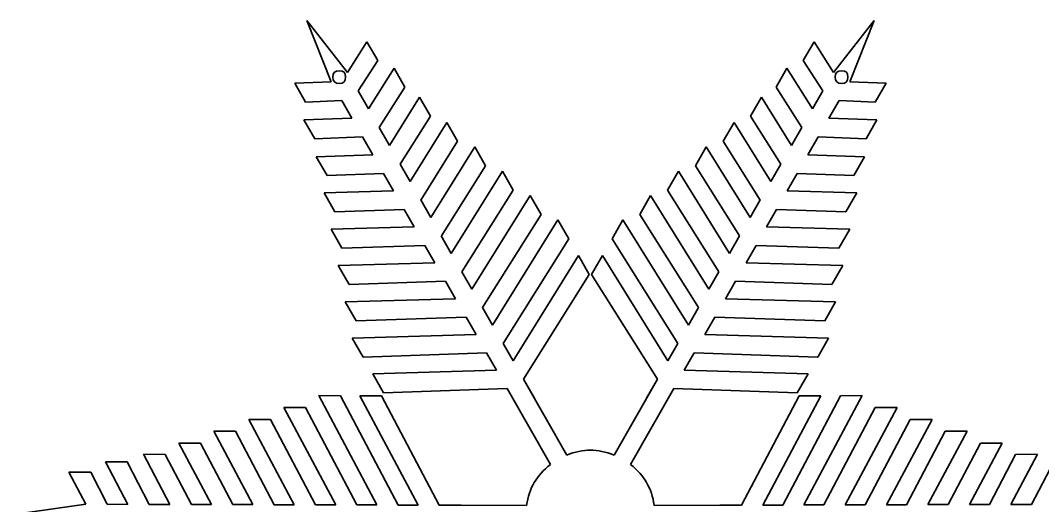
# Model space of a CAD drawing. Header units: centimetres. Extents: x -208 to 206, y -104 to 104.
# Drawn here: x -19.62 to 2.01, y 58.93 to 69.18 of the extents above; entities that cross this region are included whole.
import ezdxf

# ---------------------------------------------------------------- set-up
doc = ezdxf.new("R2010")
doc.units = ezdxf.units.CM
doc.header["$MEASUREMENT"] = 0
doc.layers.add('#Layer 1', color=7, linetype='Continuous')

msp = doc.modelspace()

# ---------------------------------------------------------------- linework, layer by layer
at = {"layer": '#Layer 1', "color": 6, "lineweight": 35}
for points in [[(-13.56009, 69.18381), (-13.56009, 69.18381), (-12.69836, 68.08554), (-12.69836, 68.08554)], [(-13.56009, 69.18381), (-13.56009, 69.18381), (-13.04578, 67.88596), (-13.04578, 67.88596)], [(-1.55503, 69.18381), (-1.55503, 69.18381), (-2.41676, 68.08554), (-2.41676, 68.08554)], [(-1.55503, 69.18381), (-1.55503, 69.18381), (-2.06934, 67.88596), (-2.06934, 67.88596)], [(-12.69836, 68.08554), (-12.69836, 68.08554), (-12.28754, 68.73245), (-12.28754, 68.73245)], [(-12.28754, 68.73245), (-12.28754, 68.73245), (-12.05862, 68.33373), (-12.05862, 68.33373)], [(-2.82758, 68.73245), (-2.82758, 68.73245), (-3.0565, 68.33373), (-3.0565, 68.33373)], [(-2.41676, 68.08554), (-2.41676, 68.08554), (-2.82758, 68.73245), (-2.82758, 68.73245)], [(-12.05862, 68.33373), (-12.05862, 68.33373), (-12.47167, 67.6922), (-12.47167, 67.6922)], [(-12.25506, 67.31386), (-12.25506, 67.31386), (-11.71321, 68.17357), (-11.71321, 68.17357)], [(-11.71321, 68.17357), (-11.71321, 68.17357), (-11.4854, 67.77597), (-11.4854, 67.77597)], [(-3.40191, 68.17357), (-3.40191, 68.17357), (-3.6295, 67.77597), (-3.6295, 67.77597)], [(-2.86006, 67.31386), (-2.86006, 67.31386), (-3.40191, 68.17357), (-3.40191, 68.17357)], [(-3.0565, 68.33373), (-3.0565, 68.33373), (-2.64345, 67.6922), (-2.64345, 67.6922)], [(-13.04578, 67.88596), (-13.04578, 67.88596), (-13.81186, 67.85728), (-13.81186, 67.85728)], [(-13.81186, 67.85728), (-13.81186, 67.85728), (-13.58271, 67.45856), (-13.58271, 67.45856)], [(-12.47167, 67.6922), (-12.47167, 67.6922), (-12.25506, 67.31386), (-12.25506, 67.31386)], [(-11.4854, 67.77597), (-11.4854, 67.77597), (-12.02838, 66.92052), (-12.02838, 66.92052)], [(-3.6295, 67.77597), (-3.6295, 67.77597), (-3.08674, 66.92052), (-3.08674, 66.92052)], [(-2.64345, 67.6922), (-2.64345, 67.6922), (-2.86006, 67.31386), (-2.86006, 67.31386)], [(-2.06934, 67.88596), (-2.06934, 67.88596), (-1.30348, 67.85728), (-1.30348, 67.85728)], [(-1.30348, 67.85728), (-1.30348, 67.85728), (-1.53241, 67.45856), (-1.53241, 67.45856)], [(-13.58271, 67.45856), (-13.58271, 67.45856), (-12.82066, 67.49194), (-12.82066, 67.49194)], [(-12.82066, 67.49194), (-12.82066, 67.49194), (-12.60271, 67.11428), (-12.60271, 67.11428)], [(-11.81177, 66.54084), (-11.81177, 66.54084), (-11.17382, 67.55892), (-11.17382, 67.55892)], [(-11.17382, 67.55892), (-11.17382, 67.55892), (-10.94489, 67.15661), (-10.94489, 67.15661)], [(-3.9413, 67.55892), (-3.9413, 67.55892), (-4.17023, 67.15661), (-4.17023, 67.15661)], [(-3.30335, 66.54084), (-3.30335, 66.54084), (-3.9413, 67.55892), (-3.9413, 67.55892)], [(-2.29468, 67.49194), (-2.29468, 67.49194), (-2.51241, 67.11428), (-2.51241, 67.11428)], [(-1.53241, 67.45856), (-1.53241, 67.45856), (-2.29468, 67.49194), (-2.29468, 67.49194)], [(-12.60271, 67.11428), (-12.60271, 67.11428), (-13.61855, 67.07956), (-13.61855, 67.07956)], [(-13.61855, 67.07956), (-13.61855, 67.07956), (-13.38985, 66.6824), (-13.38985, 66.6824)], [(-10.94489, 67.15661), (-10.94489, 67.15661), (-11.58642, 66.14772), (-11.58642, 66.14772)], [(-4.17023, 67.15661), (-4.17023, 67.15661), (-3.5287, 66.14772), (-3.5287, 66.14772)], [(-2.51241, 67.11428), (-2.51241, 67.11428), (-1.49679, 67.07956), (-1.49679, 67.07956)], [(-1.49679, 67.07956), (-1.49679, 67.07956), (-1.72527, 66.6824), (-1.72527, 66.6824)], [(-12.02838, 66.92052), (-12.02838, 66.92052), (-11.81177, 66.54084), (-11.81177, 66.54084)], [(-11.3743, 65.78036), (-11.3743, 65.78036), (-10.59634, 67.02848), (-10.59634, 67.02848)], [(-10.59634, 67.02848), (-10.59634, 67.02848), (-10.36697, 66.62932), (-10.36697, 66.62932)], [(-4.519, 67.02848), (-4.519, 67.02848), (-4.74815, 66.62932), (-4.74815, 66.62932)], [(-3.74082, 65.78036), (-3.74082, 65.78036), (-4.519, 67.02848), (-4.519, 67.02848)], [(-3.08674, 66.92052), (-3.08674, 66.92052), (-3.30335, 66.54084), (-3.30335, 66.54084)], [(-13.38985, 66.6824), (-13.38985, 66.6824), (-12.37737, 66.72026), (-12.37737, 66.72026)], [(-12.37737, 66.72026), (-12.37737, 66.72026), (-12.15874, 66.3417), (-12.15874, 66.3417)], [(-11.14873, 65.38724), (-11.14873, 65.38724), (-10.36697, 66.62932), (-10.36697, 66.62932)], [(-3.96639, 65.38724), (-3.96639, 65.38724), (-4.74815, 66.62932), (-4.74815, 66.62932)], [(-2.73775, 66.72026), (-2.73775, 66.72026), (-2.95638, 66.3417), (-2.95638, 66.3417)], [(-1.72527, 66.6824), (-1.72527, 66.6824), (-2.73775, 66.72026), (-2.73775, 66.72026)], [(-10.9366, 65.01965), (-10.9366, 65.01965), (-10.00678, 66.51172), (-10.00678, 66.51172)], [(-10.00678, 66.51172), (-10.00678, 66.51172), (-9.7774, 66.11232), (-9.7774, 66.11232)], [(-5.10834, 66.51172), (-5.10834, 66.51172), (-5.33772, 66.11232), (-5.33772, 66.11232)], [(-4.17852, 65.01965), (-4.17852, 65.01965), (-5.10834, 66.51172), (-5.10834, 66.51172)], [(-12.15874, 66.3417), (-12.15874, 66.3417), (-13.35961, 66.30362), (-13.35961, 66.30362)], [(-13.35961, 66.30362), (-13.35961, 66.30362), (-13.12754, 65.90333), (-13.12754, 65.90333)], [(-2.95638, 66.3417), (-2.95638, 66.3417), (-1.75574, 66.30362), (-1.75574, 66.30362)], [(-1.75574, 66.30362), (-1.75574, 66.30362), (-1.98758, 65.90333), (-1.98758, 65.90333)], [(-11.58642, 66.14772), (-11.58642, 66.14772), (-11.3743, 65.78036), (-11.3743, 65.78036)], [(-10.71215, 64.62743), (-10.71215, 64.62743), (-9.7774, 66.11232), (-9.7774, 66.11232)], [(-10.5007, 64.2594), (-10.5007, 64.2594), (-9.41833, 65.99607), (-9.41833, 65.99607)], [(-9.41833, 65.99607), (-9.41833, 65.99607), (-9.18918, 65.59668), (-9.18918, 65.59668)], [(-5.69679, 65.99607), (-5.69679, 65.99607), (-5.92594, 65.59668), (-5.92594, 65.59668)], [(-4.61442, 64.2594), (-4.61442, 64.2594), (-5.69679, 65.99607), (-5.69679, 65.99607)], [(-4.40297, 64.62743), (-4.40297, 64.62743), (-5.33772, 66.11232), (-5.33772, 66.11232)], [(-3.5287, 66.14772), (-3.5287, 66.14772), (-3.74082, 65.78036), (-3.74082, 65.78036)], [(-13.12754, 65.90333), (-13.12754, 65.90333), (-11.93273, 65.9488), (-11.93273, 65.9488)], [(-11.93273, 65.9488), (-11.93273, 65.9488), (-11.72239, 65.58032), (-11.72239, 65.58032)], [(-3.18239, 65.9488), (-3.18239, 65.9488), (-3.39273, 65.58032), (-3.39273, 65.58032)], [(-1.98758, 65.90333), (-1.98758, 65.90333), (-3.18239, 65.9488), (-3.18239, 65.9488)], [(-11.72239, 65.58032), (-11.72239, 65.58032), (-13.19273, 65.53776), (-13.19273, 65.53776)], [(-13.19273, 65.53776), (-13.19273, 65.53776), (-12.96335, 65.13837), (-12.96335, 65.13837)], [(-10.2767, 63.86896), (-10.2767, 63.86896), (-9.18918, 65.59668), (-9.18918, 65.59668)], [(-4.83865, 63.86896), (-4.83865, 63.86896), (-5.92594, 65.59668), (-5.92594, 65.59668)], [(-3.39273, 65.58032), (-3.39273, 65.58032), (-1.92262, 65.53776), (-1.92262, 65.53776)], [(-1.92262, 65.53776), (-1.92262, 65.53776), (-2.15177, 65.13837), (-2.15177, 65.13837)], [(-10.9366, 65.01965), (-10.9366, 65.01965), (-11.14806, 65.38813), (-11.14806, 65.38813)], [(-10.06502, 63.50048), (-10.06502, 63.50048), (-8.83078, 65.48087), (-8.83078, 65.48087)], [(-8.83078, 65.48087), (-8.83078, 65.48087), (-8.6014, 65.08148), (-8.6014, 65.08148)], [(-6.28434, 65.48087), (-6.28434, 65.48087), (-6.51372, 65.08148), (-6.51372, 65.08148)], [(-5.0501, 63.50048), (-5.0501, 63.50048), (-6.28434, 65.48087), (-6.28434, 65.48087)], [(-4.17852, 65.01965), (-4.17852, 65.01965), (-3.96684, 65.38813), (-3.96684, 65.38813)], [(-11.49638, 65.18743), (-11.49638, 65.18743), (-12.96335, 65.13837), (-12.96335, 65.13837)], [(-11.28604, 64.81917), (-11.28604, 64.81917), (-11.4975, 65.18743), (-11.4975, 65.18743)], [(-3.82908, 64.81917), (-3.82908, 64.81917), (-3.61762, 65.18743), (-3.61762, 65.18743)], [(-3.61874, 65.18743), (-3.61874, 65.18743), (-2.15177, 65.13837), (-2.15177, 65.13837)], [(-9.84169, 63.1114), (-9.84169, 63.1114), (-8.6014, 65.08148), (-8.6014, 65.08148)], [(-9.63001, 62.74292), (-9.63001, 62.74292), (-8.24412, 64.96656), (-8.24412, 64.96656)], [(-8.24412, 64.96656), (-8.24412, 64.96656), (-8.01474, 64.56717), (-8.01474, 64.56717)], [(-6.871, 64.96656), (-6.871, 64.96656), (-7.10038, 64.56717), (-7.10038, 64.56717)], [(-5.48511, 62.74292), (-5.48511, 62.74292), (-6.871, 64.96656), (-6.871, 64.96656)], [(-5.27366, 63.1114), (-5.27366, 63.1114), (-6.51372, 65.08148), (-6.51372, 65.08148)], [(-11.28604, 64.81917), (-11.28604, 64.81917), (-13.04332, 64.7681), (-13.04332, 64.7681)], [(-13.04332, 64.7681), (-13.04332, 64.7681), (-12.81417, 64.36871), (-12.81417, 64.36871)], [(-3.82908, 64.81917), (-3.82908, 64.81917), (-2.0718, 64.7681), (-2.0718, 64.7681)], [(-2.0718, 64.7681), (-2.0718, 64.7681), (-2.30095, 64.36871), (-2.30095, 64.36871)], [(-10.5007, 64.2594), (-10.5007, 64.2594), (-10.71238, 64.62788), (-10.71238, 64.62788)], [(-9.40735, 62.35495), (-9.40735, 62.35495), (-8.01474, 64.56717), (-8.01474, 64.56717)], [(-5.70777, 62.35495), (-5.70777, 62.35495), (-7.10038, 64.56717), (-7.10038, 64.56717)], [(-4.61442, 64.2594), (-4.61442, 64.2594), (-4.40274, 64.62788), (-4.40274, 64.62788)], [(-11.06047, 64.4274), (-11.06047, 64.4274), (-12.81417, 64.36871), (-12.81417, 64.36871)], [(-10.84924, 64.05936), (-10.84924, 64.05936), (-11.0607, 64.42762), (-11.0607, 64.42762)], [(-4.2661, 64.05936), (-4.2661, 64.05936), (-4.05442, 64.42762), (-4.05442, 64.42762)], [(-4.05465, 64.4274), (-4.05465, 64.4274), (-2.30095, 64.36871), (-2.30095, 64.36871)], [(-10.84924, 64.05936), (-10.84924, 64.05936), (-12.89458, 64), (-12.89458, 64)], [(-9.19567, 61.98669), (-9.19567, 61.98669), (-7.80978, 64.21034), (-7.80978, 64.21034)], [(-7.80978, 64.21034), (-7.80978, 64.21034), (-7.58108, 63.81207), (-7.58108, 63.81207)], [(-7.30534, 64.21034), (-7.30534, 64.21034), (-7.53404, 63.81207), (-7.53404, 63.81207)], [(-5.91945, 61.98669), (-5.91945, 61.98669), (-7.30534, 64.21034), (-7.30534, 64.21034)], [(-4.2661, 64.05936), (-4.2661, 64.05936), (-2.22054, 64), (-2.22054, 64)], [(-12.89458, 64), (-12.89458, 64), (-12.66521, 63.60061), (-12.66521, 63.60061)], [(-10.06502, 63.50048), (-10.06502, 63.50048), (-10.2767, 63.86896), (-10.2767, 63.86896)], [(-10.06502, 63.50048), (-10.06502, 63.50048), (-10.2767, 63.86896), (-10.2767, 63.86896)], [(-8.97369, 61.59984), (-8.97369, 61.59984), (-7.58108, 63.81207), (-7.58108, 63.81207)], [(-6.14143, 61.59984), (-6.14143, 61.59984), (-7.53404, 63.81207), (-7.53404, 63.81207)], [(-5.0501, 63.50048), (-5.0501, 63.50048), (-4.83865, 63.86896), (-4.83865, 63.86896)], [(-5.0501, 63.50048), (-5.0501, 63.50048), (-4.83865, 63.86896), (-4.83865, 63.86896)], [(-2.22054, 64), (-2.22054, 64), (-2.44991, 63.60061), (-2.44991, 63.60061)], [(-10.62502, 63.66893), (-10.62502, 63.66893), (-12.66521, 63.60061), (-12.66521, 63.60061)], [(-10.41334, 63.30045), (-10.41334, 63.30045), (-10.62502, 63.66893), (-10.62502, 63.66893)], [(-10.41334, 63.30045), (-10.41334, 63.30045), (-10.62502, 63.66893), (-10.62502, 63.66893)], [(-4.70178, 63.30045), (-4.70178, 63.30045), (-4.4901, 63.66893), (-4.4901, 63.66893)], [(-4.70178, 63.30045), (-4.70178, 63.30045), (-4.4901, 63.66893), (-4.4901, 63.66893)], [(-4.4901, 63.66893), (-4.4901, 63.66893), (-2.44991, 63.60061), (-2.44991, 63.60061)], [(-10.41334, 63.30045), (-10.41334, 63.30045), (-12.74585, 63.2328), (-12.74585, 63.2328)], [(-12.74585, 63.2328), (-12.74585, 63.2328), (-12.51647, 62.83341), (-12.51647, 62.83341)], [(-4.70178, 63.30045), (-4.70178, 63.30045), (-2.36927, 63.2328), (-2.36927, 63.2328)], [(-2.36927, 63.2328), (-2.36927, 63.2328), (-2.59865, 62.83341), (-2.59865, 62.83341)], [(-9.63001, 62.74292), (-9.63001, 62.74292), (-9.84169, 63.1114), (-9.84169, 63.1114)], [(-9.63001, 62.74292), (-9.63001, 62.74292), (-9.84169, 63.1114), (-9.84169, 63.1114)], [(-5.48511, 62.74292), (-5.48511, 62.74292), (-5.27366, 63.1114), (-5.27366, 63.1114)], [(-5.48511, 62.74292), (-5.48511, 62.74292), (-5.27366, 63.1114), (-5.27366, 63.1114)], [(-10.19001, 62.91136), (-10.19001, 62.91136), (-12.51647, 62.83341), (-12.51647, 62.83341)], [(-9.97833, 62.54288), (-9.97833, 62.54288), (-10.19001, 62.91136), (-10.19001, 62.91136)], [(-9.97833, 62.54288), (-9.97833, 62.54288), (-10.19001, 62.91136), (-10.19001, 62.91136)], [(-5.13679, 62.54288), (-5.13679, 62.54288), (-4.92534, 62.91136), (-4.92534, 62.91136)], [(-5.13679, 62.54288), (-5.13679, 62.54288), (-4.92534, 62.91136), (-4.92534, 62.91136)], [(-4.92534, 62.91136), (-4.92534, 62.91136), (-2.59865, 62.83341), (-2.59865, 62.83341)], [(-9.97833, 62.54288), (-9.97833, 62.54288), (-12.59734, 62.46695), (-12.59734, 62.46695)], [(-5.13679, 62.54288), (-5.13679, 62.54288), (-2.51778, 62.46695), (-2.51778, 62.46695)], [(-12.59734, 62.46695), (-12.59734, 62.46695), (-12.36818, 62.06756), (-12.36818, 62.06756)], [(-9.19567, 61.98669), (-9.19567, 61.98669), (-9.40735, 62.35495), (-9.40735, 62.35495)], [(-9.19567, 61.98669), (-9.19567, 61.98669), (-9.40735, 62.35495), (-9.40735, 62.35495)], [(-5.91945, 61.98669), (-5.91945, 61.98669), (-5.70777, 62.35495), (-5.70777, 62.35495)], [(-5.91945, 61.98669), (-5.91945, 61.98669), (-5.70777, 62.35495), (-5.70777, 62.35495)], [(-2.51778, 62.46695), (-2.51778, 62.46695), (-2.74716, 62.06756), (-2.74716, 62.06756)], [(-9.75567, 62.15514), (-9.75567, 62.15514), (-12.36818, 62.06756), (-12.36818, 62.06756)], [(-9.54399, 61.78666), (-9.54399, 61.78666), (-9.75567, 62.15514), (-9.75567, 62.15514)], [(-9.54399, 61.78666), (-9.54399, 61.78666), (-9.75567, 62.15514), (-9.75567, 62.15514)], [(-5.57113, 61.78666), (-5.57113, 61.78666), (-5.35945, 62.15514), (-5.35945, 62.15514)], [(-5.57113, 61.78666), (-5.57113, 61.78666), (-5.35945, 62.15514), (-5.35945, 62.15514)], [(-5.35945, 62.15514), (-5.35945, 62.15514), (-2.74716, 62.06756), (-2.74716, 62.06756)], [(-9.54399, 61.78666), (-9.54399, 61.78666), (-12.16322, 61.7105), (-12.16322, 61.7105)], [(-12.16322, 61.7105), (-12.16322, 61.7105), (-11.93452, 61.31245), (-11.93452, 61.31245)], [(-5.57113, 61.78666), (-5.57113, 61.78666), (-2.95212, 61.7105), (-2.95212, 61.7105)], [(-2.95212, 61.7105), (-2.95212, 61.7105), (-3.1806, 61.31245), (-3.1806, 61.31245)], [(-8.97369, 61.59984), (-8.97369, 61.59984), (-8.05641, 59.99466), (-8.05641, 59.99466)], [(-8.74431, 61.20045), (-8.74431, 61.20045), (-8.97369, 61.59984), (-8.97369, 61.59984)], [(-6.14143, 61.59984), (-6.14143, 61.59984), (-7.05894, 59.99466), (-7.05894, 59.99466)], [(-6.37081, 61.20045), (-6.37081, 61.20045), (-6.14143, 61.59984), (-6.14143, 61.59984)], [(-12.07407, 58.93895), (-12.07407, 58.93895), (-13.30674, 61.25085), (-13.30674, 61.25085)], [(-13.30674, 61.25085), (-13.30674, 61.25085), (-12.8462, 61.24996), (-12.8462, 61.24996)], [(-11.62674, 58.93783), (-11.62674, 58.93783), (-12.8462, 61.24996), (-12.8462, 61.24996)], [(-11.20182, 58.93693), (-11.20182, 58.93693), (-12.43449, 61.24884), (-12.43449, 61.24884)], [(-12.43449, 61.24884), (-12.43449, 61.24884), (-11.97551, 61.24772), (-11.97551, 61.24772)], [(-10.75583, 58.93581), (-10.75583, 58.93581), (-11.97551, 61.24772), (-11.97551, 61.24772)], [(-9.32201, 61.39981), (-9.32201, 61.39981), (-11.93452, 61.31245), (-11.93452, 61.31245)], [(-9.32201, 61.39981), (-9.32201, 61.39981), (-8.4045, 59.7944), (-8.4045, 59.7944)], [(-8.4045, 59.7944), (-8.4045, 59.7944), (-9.32201, 61.39981), (-9.32201, 61.39981)], [(-5.79311, 61.39981), (-5.79311, 61.39981), (-6.71062, 59.7944), (-6.71062, 59.7944)], [(-6.71062, 59.7944), (-6.71062, 59.7944), (-5.79311, 61.39981), (-5.79311, 61.39981)], [(-5.79311, 61.39981), (-5.79311, 61.39981), (-3.1806, 61.31245), (-3.1806, 61.31245)], [(-4.35929, 58.93581), (-4.35929, 58.93581), (-3.13961, 61.24772), (-3.13961, 61.24772)], [(-3.9133, 58.93693), (-3.9133, 58.93693), (-2.68063, 61.24884), (-2.68063, 61.24884)], [(-3.4886, 58.93783), (-3.4886, 58.93783), (-2.26892, 61.24996), (-2.26892, 61.24996)], [(-3.13961, 61.24772), (-3.13961, 61.24772), (-2.68063, 61.24884), (-2.68063, 61.24884)], [(-3.04127, 58.93895), (-3.04127, 58.93895), (-1.80838, 61.25085), (-1.80838, 61.25085)], [(-1.80838, 61.25085), (-1.80838, 61.25085), (-2.26892, 61.24996), (-2.26892, 61.24996)], [(-12.94767, 58.94096), (-12.94767, 58.94096), (-14.0455, 60.99997), (-14.0455, 60.99997)], [(-14.0455, 60.99997), (-14.0455, 60.99997), (-13.58495, 60.99885), (-13.58495, 60.99885)], [(-12.49878, 58.93984), (-12.49878, 58.93984), (-13.58495, 60.99885), (-13.58495, 60.99885)], [(-2.61634, 58.93984), (-2.61634, 58.93984), (-1.53017, 60.99885), (-1.53017, 60.99885)], [(-2.16767, 58.94096), (-2.16767, 58.94096), (-1.06985, 60.99997), (-1.06985, 60.99997)], [(-1.06985, 60.99997), (-1.06985, 60.99997), (-1.53017, 60.99885), (-1.53017, 60.99885)], [(-13.82262, 58.94298), (-13.82262, 58.94298), (-14.78537, 60.74864), (-14.78537, 60.74864)], [(-14.78537, 60.74864), (-14.78537, 60.74864), (-14.32482, 60.74752), (-14.32482, 60.74752)], [(-13.37238, 58.94186), (-13.37238, 58.94186), (-14.32482, 60.74752), (-14.32482, 60.74752)], [(-1.74274, 58.94186), (-1.74274, 58.94186), (-0.7903, 60.74752), (-0.7903, 60.74752)], [(-1.2925, 58.94298), (-1.2925, 58.94298), (-0.32975, 60.74864), (-0.32975, 60.74864)], [(-0.32975, 60.74864), (-0.32975, 60.74864), (-0.7903, 60.74752), (-0.7903, 60.74752)], [(-14.69913, 58.94567), (-14.69913, 58.94567), (-15.52614, 60.49709), (-15.52614, 60.49709)], [(-15.52614, 60.49709), (-15.52614, 60.49709), (-15.06559, 60.49597), (-15.06559, 60.49597)], [(-14.24687, 58.94388), (-14.24687, 58.94388), (-15.06559, 60.49597), (-15.06559, 60.49597)], [(-0.86825, 58.94388), (-0.86825, 58.94388), (-0.04953, 60.49597), (-0.04953, 60.49597)], [(-0.41622, 58.94567), (-0.41622, 58.94567), (0.41102, 60.49709), (0.41102, 60.49709)], [(0.41102, 60.49709), (0.41102, 60.49709), (-0.04953, 60.49597), (-0.04953, 60.49597)], [(-15.57654, 58.94701), (-15.57654, 58.94701), (-16.26847, 60.24487), (-16.26847, 60.24487)], [(-16.26847, 60.24487), (-16.26847, 60.24487), (-15.80793, 60.24375), (-15.80793, 60.24375)], [(-15.12338, 58.94567), (-15.12338, 58.94567), (-15.80793, 60.24375), (-15.80793, 60.24375)], [(-7.05894, 59.99466), (-7.40972, 60.13242), (-7.7054, 60.13242), (-8.05641, 59.99466)], [(0.00804, 58.94567), (0.00804, 58.94567), (0.69281, 60.24375), (0.69281, 60.24375)], [(0.46142, 58.94701), (0.46142, 58.94701), (1.15335, 60.24487), (1.15335, 60.24487)], [(1.15335, 60.24487), (1.15335, 60.24487), (0.69281, 60.24375), (0.69281, 60.24375)], [(-16.45394, 58.94836), (-16.45394, 58.94836), (-17.01641, 60.00989), (-17.01641, 60.00989)], [(-17.01641, 60.00989), (-17.01641, 60.00989), (-16.55385, 60.00698), (-16.55385, 60.00698)], [(-16.55385, 60.00698), (-16.55385, 60.00698), (-16.00079, 58.94701), (-16.00079, 58.94701)], [(1.43873, 60.00698), (1.43873, 60.00698), (0.88567, 58.94701), (0.88567, 58.94701)], [(1.33882, 58.94836), (1.33882, 58.94836), (1.90129, 60.00989), (1.90129, 60.00989)], [(1.90129, 60.00989), (1.90129, 60.00989), (1.43873, 60.00698), (1.43873, 60.00698)], [(-17.34502, 58.95082), (-17.34502, 58.95082), (-17.81855, 59.84996), (-17.81855, 59.84996)], [(-17.81855, 59.84996), (-17.81855, 59.84996), (-17.36047, 59.84839), (-17.36047, 59.84839)], [(-17.36047, 59.84839), (-17.36047, 59.84839), (-16.89119, 58.9506), (-16.89119, 58.9506)], [(-8.4045, 59.7944), (-8.70175, 59.55943), (-8.85071, 59.3025), (-8.90716, 58.92775)], [(-6.20818, 58.92775), (-6.26441, 59.3025), (-6.41337, 59.55943), (-6.71062, 59.7944)], [(2.24535, 59.84839), (2.24535, 59.84839), (1.77585, 58.9506), (1.77585, 58.9506)], [(-18.23497, 58.95284), (-18.23497, 58.95284), (-18.58978, 59.63223), (-18.58978, 59.63223)], [(-18.58978, 59.63223), (-18.58978, 59.63223), (-18.12991, 59.63111), (-18.12991, 59.63111)], [(-18.12991, 59.63111), (-18.12991, 59.63111), (-17.78114, 58.95261), (-17.78114, 58.95261)], [(-19.61705, 58.75594), (-19.61705, 58.75594), (-18.23497, 58.95284), (-18.23497, 58.95284)], [(-17.78114, 58.95261), (-17.78114, 58.95261), (-17.34502, 58.95082), (-17.34502, 58.95082)], [(-16.89119, 58.9506), (-16.89119, 58.9506), (-16.45394, 58.94836), (-16.45394, 58.94836)], [(-16.00079, 58.94701), (-16.00079, 58.94701), (-15.57654, 58.94701), (-15.57654, 58.94701)], [(-14.69913, 58.94567), (-14.69913, 58.94567), (-15.12383, 58.94656), (-15.12383, 58.94656)], [(-13.82262, 58.94298), (-13.82262, 58.94298), (-14.24732, 58.94388), (-14.24732, 58.94388)], [(-12.94767, 58.94096), (-12.94767, 58.94096), (-13.37238, 58.94186), (-13.37238, 58.94186)], [(-12.94767, 58.94096), (-12.94767, 58.94096), (-13.37238, 58.94186), (-13.37238, 58.94186)], [(-12.07407, 58.93895), (-12.07407, 58.93895), (-12.49878, 58.93984), (-12.49878, 58.93984)], [(-12.07407, 58.93895), (-12.07407, 58.93895), (-12.49878, 58.93984), (-12.49878, 58.93984)], [(-11.20182, 58.93693), (-11.20182, 58.93693), (-11.62674, 58.93783), (-11.62674, 58.93783)], [(-11.20182, 58.93693), (-11.20182, 58.93693), (-11.62674, 58.93783), (-11.62674, 58.93783)], [(-10.75583, 58.93581), (-10.75583, 58.93581), (-8.90716, 58.92775), (-8.90716, 58.92775)], [(-10.29529, 58.93469), (-10.29529, 58.93469), (-10.75583, 58.93581), (-10.75583, 58.93581)], [(-4.35929, 58.93581), (-4.35929, 58.93581), (-6.20818, 58.92775), (-6.20818, 58.92775)], [(-4.81983, 58.93469), (-4.81983, 58.93469), (-4.35929, 58.93581), (-4.35929, 58.93581)], [(-3.9133, 58.93693), (-3.9133, 58.93693), (-3.4886, 58.93783), (-3.4886, 58.93783)], [(-3.9133, 58.93693), (-3.9133, 58.93693), (-3.4886, 58.93783), (-3.4886, 58.93783)], [(-3.04127, 58.93895), (-3.04127, 58.93895), (-2.61634, 58.93984), (-2.61634, 58.93984)], [(-3.04127, 58.93895), (-3.04127, 58.93895), (-2.61634, 58.93984), (-2.61634, 58.93984)], [(-2.16767, 58.94096), (-2.16767, 58.94096), (-1.74274, 58.94186), (-1.74274, 58.94186)], [(-2.16767, 58.94096), (-2.16767, 58.94096), (-1.74274, 58.94186), (-1.74274, 58.94186)], [(-1.2925, 58.94298), (-1.2925, 58.94298), (-0.8678, 58.94388), (-0.8678, 58.94388)], [(-0.41622, 58.94567), (-0.41622, 58.94567), (0.00849, 58.94656), (0.00849, 58.94656)], [(0.88567, 58.94701), (0.88567, 58.94701), (0.46142, 58.94701), (0.46142, 58.94701)], [(1.77585, 58.9506), (1.77585, 58.9506), (1.33882, 58.94836), (1.33882, 58.94836)]]:
    msp.add_open_spline(points, degree=3, dxfattribs=at)
for points in [[(-12.73823, 67.98564), (-12.73823, 68.08039), (-12.77743, 68.11959), (-12.87218, 68.11959), (-12.87218, 68.11959), (-12.96694, 68.11959), (-13.00614, 68.08039), (-13.00614, 67.98564), (-13.00614, 67.98564), (-13.00614, 67.89088), (-12.96694, 67.85168), (-12.87218, 67.85168), (-12.87218, 67.85168), (-12.77743, 67.85168), (-12.73823, 67.89088), (-12.73823, 67.98564)], [(-2.10921, 67.98564), (-2.10921, 68.08039), (-2.14841, 68.11959), (-2.24316, 68.11959), (-2.24316, 68.11959), (-2.33791, 68.11959), (-2.37711, 68.08039), (-2.37711, 67.98564), (-2.37711, 67.98564), (-2.37711, 67.89088), (-2.33791, 67.85168), (-2.24316, 67.85168), (-2.24316, 67.85168), (-2.14841, 67.85168), (-2.10921, 67.89088), (-2.10921, 67.98564)]]:
    msp.add_open_spline(points, degree=3, knots=[0, 0, 0, 0, 0.2, 0.2, 0.2, 0.2, 0.4, 0.4, 0.4, 0.4, 0.6, 0.6, 0.6, 0.6, 1, 1, 1, 1], dxfattribs=at)

doc.saveas('drawing.dxf')
